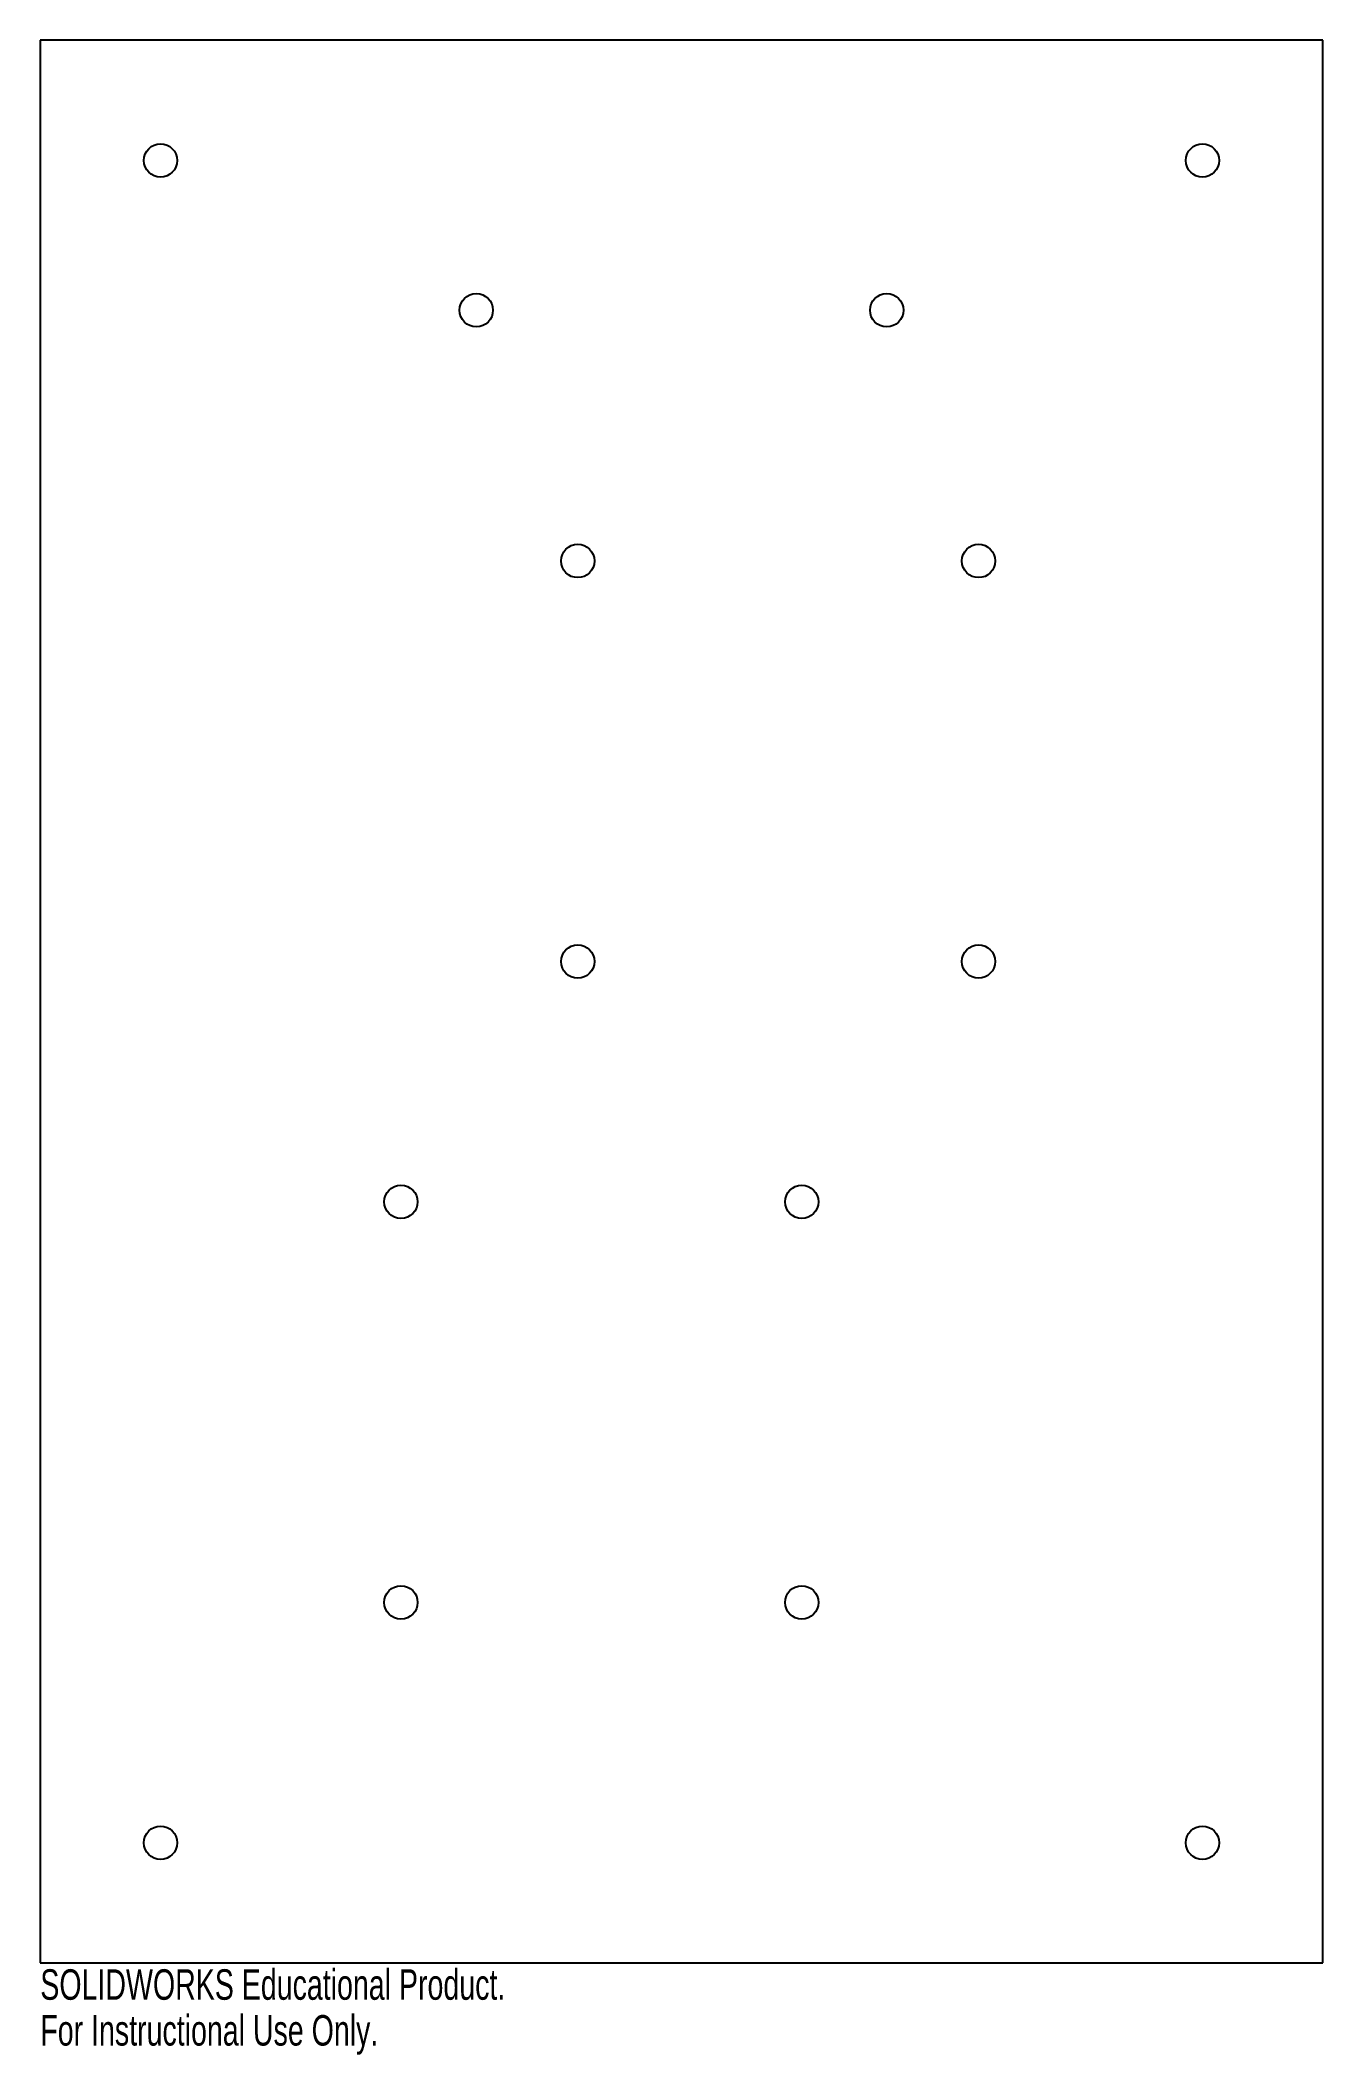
# Model space of a CAD drawing. Header units: inches. Extents: x -4 to 4, y -6.6 to 6.
import ezdxf

# ---------------------------------------------------------------- set-up
doc = ezdxf.new("R2010")
doc.units = ezdxf.units.IN
doc.header["$MEASUREMENT"] = 0
doc.styles.add('SLDTEXTSTYLE0', font='TXT', dxfattribs={"width": 0.7})

msp = doc.modelspace()

# ---------------------------------------------------------------- linework, layer by layer
at = {"color": 7, "linetype": 'Continuous', "lineweight": 25}
for p, q in [((-4, 6), (-4, -6)), ((4, 6), (-4, 6)), ((4, -6), (4, 6)), ((-4, -6), (4, -6))]:
    msp.add_line(p, q, dxfattribs=at)
for centre in [(-3.25, 5.25), (3.25, 5.25), (-1.28, 4.315), (1.28, 4.315), (-0.647, 2.75), (1.853, 2.75), (-0.647, 0.25), (1.853, 0.25), (-1.75, -1.25), (0.75, -1.25), (-1.75, -3.75), (0.75, -3.75), (-3.25, -5.25), (3.25, -5.25)]:
    msp.add_circle(centre, 0.104, dxfattribs=at)

# ---------------------------------------------------------------- texts
at = {"color": 7, "linetype": 'Continuous', "char_height": 0.1903, "attachment_point": 1, "style": 'SLDTEXTSTYLE0'}
for s, insert in [('SOLIDWORKS Educational Product.', (-4, -6.04)), ('For Instructional Use Only.', (-4, -6.326))]:
    msp.add_mtext(s, dxfattribs=dict(at, insert=insert))

doc.saveas('drawing.dxf')
